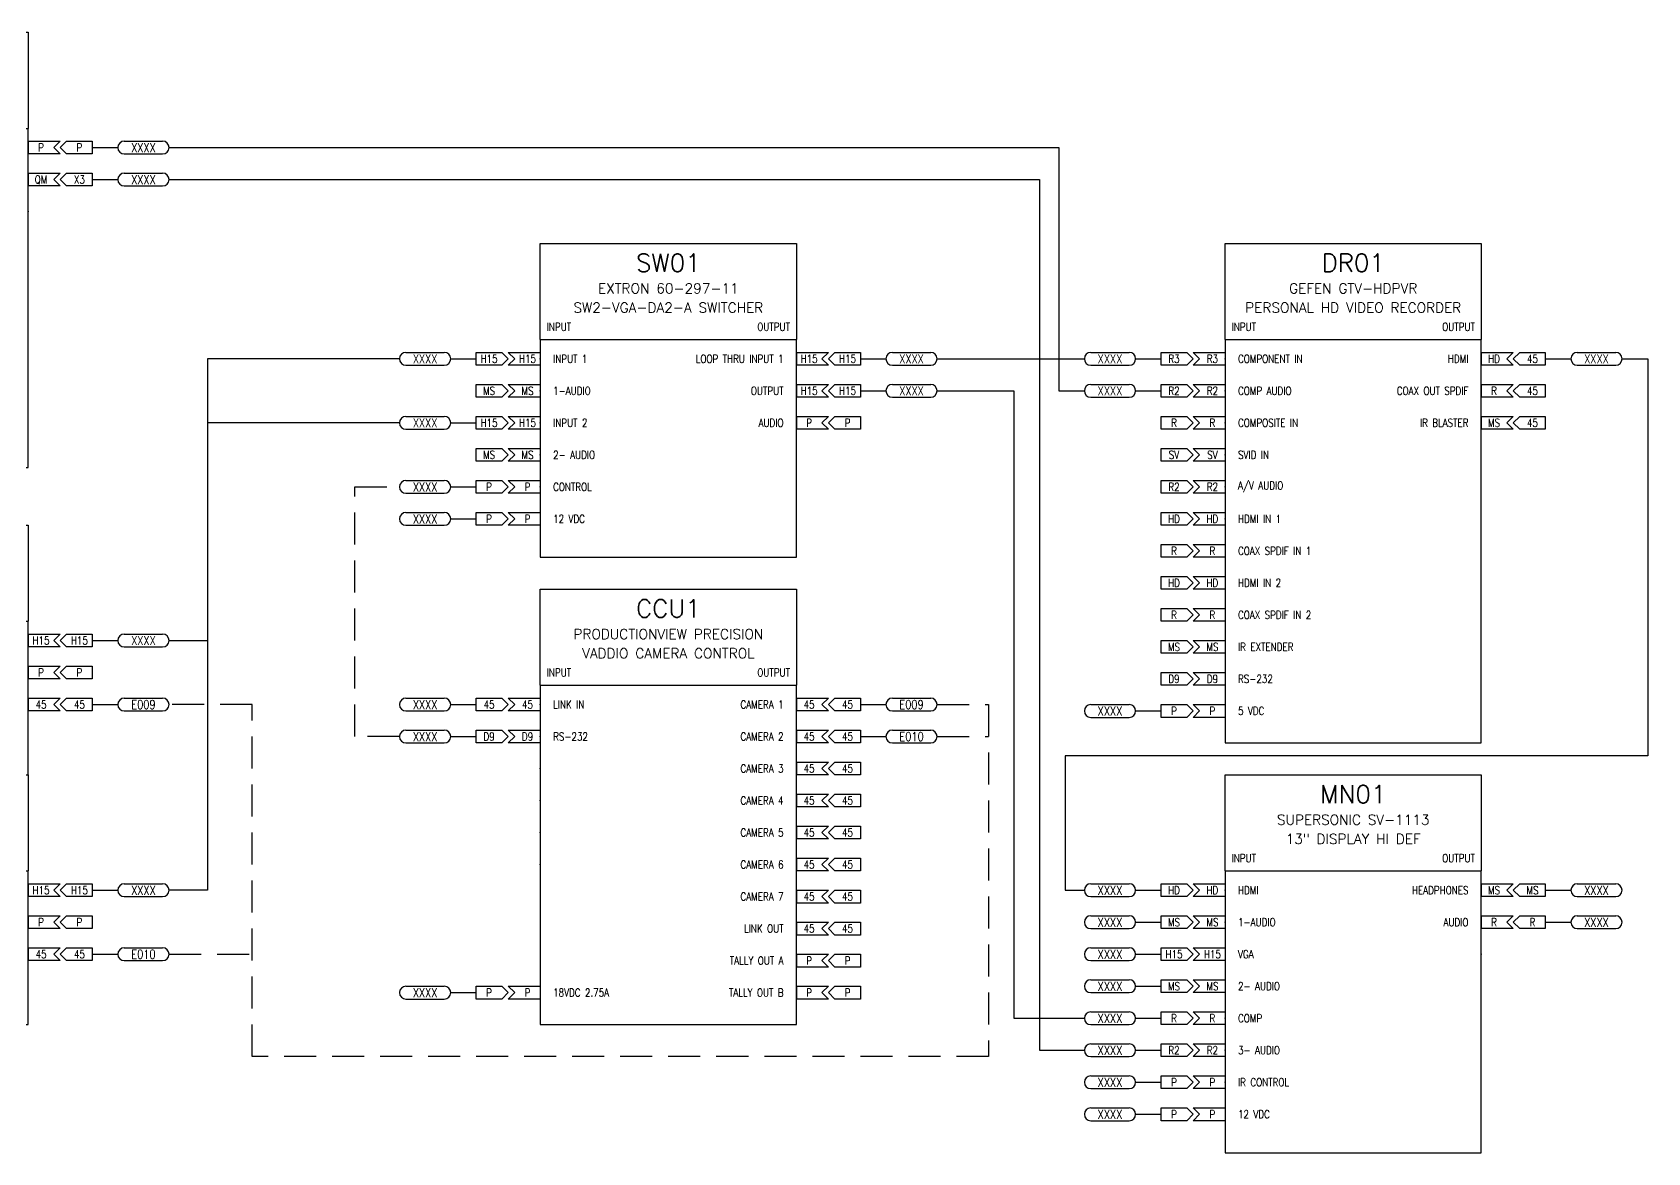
# Model space of a CAD drawing. Header units: inches. Extents: x -284 to 763, y -243 to 242.
# Drawn here: x 64.83 to 77.45, y 88.5 to 97.25 of the extents above; entities that cross this region are included whole.
import ezdxf
from ezdxf.enums import TextEntityAlignment as Align

# ---------------------------------------------------------------- set-up
doc = ezdxf.new("R2010")
doc.units = ezdxf.units.IN
doc.header["$MEASUREMENT"] = 0
doc.linetypes.add('CONTROL', pattern=[0.375, 0.25, -0.125])
for name, color, linetype in [('AUDIO', 1, 'Continuous'), ('Audio Termination', 2, 'Continuous'), ('AUDIO WIRENUMBER', 1, 'Continuous'), ('CONNECTORS', 2, 'Continuous'), ('CONTROL', 5, 'CONTROL'), ('Control Termination', 2, 'Continuous'), ('CONTROL WIRENUMBER', 5, 'Continuous'), ('DATA', 21, 'Continuous'), ('DEVICE CONNECTORS', 2, 'Continuous'), ('DEVICES', 7, 'Continuous'), ('POWER WIRENUMBER', 30, 'Continuous'), ('TEXT', 4, 'Continuous'), ('VIDEO', 3, 'Continuous'), ('Video Termination', 2, 'Continuous'), ('VIDEO WIRENUMBER', 3, 'Continuous')]:
    doc.layers.add(name, color=color, linetype=linetype)
doc.styles.add('ROMANS', font='romans.shx', dxfattribs={"width": 0.8})

# ---------------------------------------------------------------- blocks, each defined once
blk = doc.blocks.new('WIRE NUMBER OUT')
for p, q in [((0, 0), (0.2, 0)), ((0.25, 0.05), (0.55, 0.05)), ((0.25, -0.05), (0.55, -0.05))]:
    blk.add_line(p, q)
for centre, start, end in [((0.25, 0), 90, 270), ((0.55, 0), 270, 90)]:
    blk.add_arc(centre, 0.05, start, end)
at = {"layer": 'TEXT', "style": 'ROMANS', "width": 0.8}
for tag, p in [('DEVOUT', (0.65, 0.1)), ('DEVIN', (0.65, -0.1))]:
    blk.add_attdef(tag, text='', height=0.07, dxfattribs=at).set_placement(p, align=Align.MIDDLE_LEFT)
blk.add_attdef('WIRENUMBER', text='', height=0.07, dxfattribs=at).set_placement((0.4, 0), align=Align.MIDDLE_CENTER)
blk = doc.blocks.new('T-MALE CONNECTOR OUT RIGHT')
at = {"layer": 'CONNECTORS'}
for p, q in [((0.1, 0.05), (0.05, 0)), ((0.05, 0), (0.1, -0.05)), ((0.1, 0.05), (0.3, 0.05)), ((0.3, 0.05), (0.3, -0.05)), ((0.3, -0.05), (0.1, -0.05))]:
    blk.add_line(p, q, dxfattribs=at)
at = {"layer": 'TEXT', "style": 'ROMANS', "width": 0.8}
blk.add_attdef('T-CONNECTOR-MALE', text='', height=0.0625, dxfattribs=at).set_placement((0.2, 0), align=Align.MIDDLE_CENTER)
blk = doc.blocks.new('D-FEMALE CONNECTOR LEFT')
at = {"layer": 'CONNECTORS'}
for p, q in [((-0.25, 0.05), (-0.2, 0)), ((-0.25, 0.05), (0, 0.05)), ((-0.2, 0), (-0.25, -0.05)), ((0, 0.05), (0, -0.05)), ((0, -0.05), (-0.25, -0.05))]:
    blk.add_line(p, q, dxfattribs=at)
at = {"layer": 'TEXT', "style": 'ROMANS', "width": 0.8}
blk.add_attdef('D-CONNECTOR', text='', height=0.0625, dxfattribs=at).set_placement((-0.1, 0), align=Align.MIDDLE_CENTER)
blk = doc.blocks.new('D-FEMALE CONNECTOR RIGHT')
at = {"layer": 'CONNECTORS'}
for p, q in [((0, 0.05), (0.25, 0.05)), ((0, 0.05), (0, -0.05)), ((0.25, 0.05), (0.2, 0)), ((0.25, -0.05), (0, -0.05)), ((0.2, 0), (0.25, -0.05))]:
    blk.add_line(p, q, dxfattribs=at)
at = {"layer": 'TEXT', "style": 'ROMANS', "width": 0.8}
blk.add_attdef('D-CONNECTOR', text='', height=0.0625, dxfattribs=at).set_placement((0.1, 0), align=Align.MIDDLE_CENTER)
blk = doc.blocks.new('D-MALE CONNECTOR LEFT')
at = {"layer": 'CONNECTORS'}
for p, q in [((-0.2, 0.05), (-0.25, 0)), ((-0.2, 0.05), (0, 0.05)), ((0, 0.05), (0, -0.05)), ((-0.25, 0), (-0.2, -0.05)), ((0, -0.05), (-0.2, -0.05))]:
    blk.add_line(p, q, dxfattribs=at)
at = {"layer": 'TEXT', "style": 'ROMANS', "width": 0.8}
blk.add_attdef('D-CONNECTOR', text='', height=0.0625, dxfattribs=at).set_placement((-0.1, 0), align=Align.MIDDLE_CENTER)
blk = doc.blocks.new('VADDIO_QUICK CONNECT SR INTERFACE')
at = {"layer": 'CONNECTORS'}
for p in [(0, 1.05), (2, 1.05), (0, 0.8), (2, 0.8), (2, 0.55), (0, 0.3)]:
    blk.add_point(p, dxfattribs=at)
at = {"layer": 'DEVICES'}
for p, q in [((0, 1.2), (0, 1.95)), ((0, 1.95), (2, 1.95)), ((2, 1.95), (2, 1.2)), ((0, 1.2), (0, 0)), ((0, 1.2), (2, 1.2)), ((0, 1.2), (2, 1.2)), ((2, 0), (2, 1.2)), ((0, 0), (2, 0))]:
    blk.add_line(p, q, dxfattribs=at)
at = {"layer": 'DEVICE CONNECTORS'}
for name, p, values in [('D-FEMALE CONNECTOR LEFT', (0, 1.05), {'D-CONNECTOR': '45'}), ('D-FEMALE CONNECTOR RIGHT', (2, 1.05), {'D-CONNECTOR': 'H15'}), ('D-FEMALE CONNECTOR LEFT', (0, 0.8), {'D-CONNECTOR': '45'}), ('D-FEMALE CONNECTOR RIGHT', (2, 0.8), {'D-CONNECTOR': 'P'}), ('D-FEMALE CONNECTOR RIGHT', (2, 0.55), {'D-CONNECTOR': '45'}), ('D-MALE CONNECTOR LEFT', (0, 0.3), {'D-CONNECTOR': 'DC'})]:
    blk.add_blockref(name, p, dxfattribs=at).add_auto_attribs(values)
at = {"layer": 'TEXT', "char_height": 0.0625, "style": 'ROMANS'}
for s, width, insert, attachment_point in [('INPUT', 0.8, (0.05, 1.3), 4), ('OUTPUT', 1.35, (1.95, 1.3), 6), ('EZ CAMERA', 0.8, (0.1, 1.05), 4), ('HD VIDEO OUTPUT', 1.35, (1.9, 1.05), 6), ('RS-232 IN', 0.8, (0.1, 0.8), 4), ('IR OUTPUT', 1.35, (1.9, 0.8), 6), ('RS-232 OUTPUT', 1.35, (1.9, 0.55), 6), ('24VDC 2.0A', 0.8, (0.1, 0.3), 4)]:
    blk.add_mtext_dynamic_manual_height_columns(s, width=width, gutter_width=0.391, heights=[0], dxfattribs=dict(at, insert=insert, attachment_point=attachment_point))
at = {"layer": 'TEXT', "style": 'ROMANS'}
for tag, height, p in [('DEVICEID', 0.14, (1, 1.8)), ('MAKEMODEL', 0.0781, (1, 1.6)), ('DESCRIPTION', 0.0781, (1, 1.45))]:
    blk.add_attdef(tag, text='', height=height, dxfattribs=at).set_placement(p, align=Align.MIDDLE_CENTER)
blk = doc.blocks.new('WIRE NUMBER IN')
for p, q in [((-0.55, 0.05), (-0.25, 0.05)), ((-0.2, 0), (0, 0)), ((-0.55, -0.05), (-0.25, -0.05))]:
    blk.add_line(p, q)
for centre, start, end in [((-0.55, 0), 90, 270), ((-0.25, 0), 270, 90)]:
    blk.add_arc(centre, 0.05, start, end)
at = {"layer": 'TEXT', "style": 'ROMANS', "width": 0.8}
for tag, p in [('DEVIN', (-0.656, 0.097)), ('DEVOUT', (-0.65, -0.1))]:
    blk.add_attdef(tag, text='', height=0.07, dxfattribs=at).set_placement(p, align=Align.MIDDLE_RIGHT)
blk.add_attdef('WIRENUMBER', text='', height=0.07, dxfattribs=at).set_placement((-0.4, 0), align=Align.MIDDLE_CENTER)
blk = doc.blocks.new('T-MALE CONNECTOR IN LEFT')
at = {"layer": 'CONNECTORS'}
for p, q in [((-0.3, -0.05), (-0.3, 0.05)), ((-0.3, 0.05), (-0.1, 0.05)), ((-0.1, 0.05), (-0.05, 0)), ((-0.05, 0), (-0.1, -0.05)), ((-0.1, -0.05), (-0.3, -0.05))]:
    blk.add_line(p, q, dxfattribs=at)
at = {"layer": 'TEXT', "style": 'ROMANS', "width": 0.8}
blk.add_attdef('T-CONNECTOR-MALE', text='', height=0.0625, dxfattribs=at).set_placement((-0.2, 0), align=Align.MIDDLE_CENTER)
blk = doc.blocks.new('_VADDIO_PRODUCTIONVIEW_PRECISION')
at = {"layer": 'CONNECTORS'}
for p in [(0, 2.5), (2, 2.5), (0, 2.25), (0, 2), (0, 1.75), (0, 1.5), (0, 1.25)]:
    blk.add_point(p, dxfattribs=at)
at = {"layer": 'DEVICES'}
for p, q in [((0, 2.65), (0, 3.4)), ((0, 3.4), (2, 3.4)), ((2, 3.4), (2, 2.65)), ((0, 2.65), (0, 0)), ((0, 2.65), (2, 2.65)), ((0, 2.65), (2, 2.65)), ((2, 0), (2, 2.65)), ((0, 0), (2, 0))]:
    blk.add_line(p, q, dxfattribs=at)
at = {"layer": 'DEVICE CONNECTORS'}
for name, p, values in [('D-FEMALE CONNECTOR LEFT', (0, 2.5), {'D-CONNECTOR': '45'}), ('D-FEMALE CONNECTOR RIGHT', (2, 2.5), {'D-CONNECTOR': '45'}), ('D-FEMALE CONNECTOR LEFT', (0, 2.25), {'D-CONNECTOR': 'D9'}), ('D-FEMALE CONNECTOR RIGHT', (2, 2.25), {'D-CONNECTOR': '45'}), ('D-FEMALE CONNECTOR RIGHT', (2, 2), {'D-CONNECTOR': '45'}), ('D-FEMALE CONNECTOR RIGHT', (2, 1.75), {'D-CONNECTOR': '45'}), ('D-FEMALE CONNECTOR RIGHT', (2, 1.5), {'D-CONNECTOR': '45'}), ('D-FEMALE CONNECTOR RIGHT', (2, 1.25), {'D-CONNECTOR': '45'}), ('D-FEMALE CONNECTOR RIGHT', (2, 1), {'D-CONNECTOR': '45'}), ('D-FEMALE CONNECTOR RIGHT', (2, 0.75), {'D-CONNECTOR': '45'}), ('D-FEMALE CONNECTOR RIGHT', (2, 0.5), {'D-CONNECTOR': 'P'}), ('D-FEMALE CONNECTOR LEFT', (0, 0.25), {'D-CONNECTOR': 'P'}), ('D-FEMALE CONNECTOR RIGHT', (2, 0.25), {'D-CONNECTOR': 'P'})]:
    blk.add_blockref(name, p, dxfattribs=at).add_auto_attribs(values)
at = {"layer": 'TEXT', "char_height": 0.0625, "style": 'ROMANS'}
for s, width, insert, attachment_point in [('INPUT', 0.8, (0.05, 2.75), 4), ('OUTPUT', 1.35, (1.95, 2.75), 6), ('LINK IN', 0.8, (0.1, 2.5), 4), ('CAMERA 1', 1.35, (1.9, 2.5), 6), ('RS-232', 0.8, (0.1, 2.25), 4), ('CAMERA 2', 1.35, (1.9, 2.25), 6), ('CAMERA 3', 1.35, (1.9, 2), 6), ('CAMERA 4', 1.35, (1.9, 1.75), 6), ('CAMERA 5', 1.35, (1.9, 1.5), 6), ('CAMERA 6', 1.35, (1.9, 1.25), 6), ('CAMERA 7', 1.35, (1.9, 1), 6), ('LINK OUT', 1.35, (1.9, 0.75), 6), ('TALLY OUT A', 1.35, (1.9, 0.5), 6), ('18VDC 2.75A', 0.8, (0.1, 0.25), 4), ('TALLY OUT B', 1.35, (1.9, 0.25), 6)]:
    blk.add_mtext_dynamic_manual_height_columns(s, width=width, gutter_width=0.391, heights=[0], dxfattribs=dict(at, insert=insert, attachment_point=attachment_point))
at = {"layer": 'TEXT', "style": 'ROMANS'}
for tag, height, p in [('DEVICEID', 0.14, (1, 3.25)), ('MAKEMODEL', 0.0781, (1, 3.05)), ('DESCRIPTION', 0.0781, (1, 2.9))]:
    blk.add_attdef(tag, text='', height=height, dxfattribs=at).set_placement(p, align=Align.MIDDLE_CENTER)
blk = doc.blocks.new('_EXTRON_SW2-VGA-DA2-A')
at = {"layer": 'CONNECTORS'}
for p in [(0, 1.55), (2, 1.55), (0, 1.3), (2, 1.3), (0, 1.05), (2, 1.05), (0, 0.8), (0, 0.55)]:
    blk.add_point(p, dxfattribs=at)
at = {"layer": 'DEVICES'}
for p, q in [((0, 1.7), (0, 2.45)), ((2, 2.45), (2, 1.7)), ((0, 1.7), (0, 0)), ((0, 1.7), (2, 1.7)), ((0, 1.7), (2, 1.7)), ((2, 0), (2, 1.7)), ((0, 0), (2, 0))]:
    blk.add_line(p, q, dxfattribs=at)
at = {"layer": 'DEVICE CONNECTORS'}
for name, p, values in [('D-FEMALE CONNECTOR LEFT', (0, 1.55), {'D-CONNECTOR': 'H15'}), ('D-FEMALE CONNECTOR RIGHT', (2, 1.55), {'D-CONNECTOR': 'H15'}), ('D-FEMALE CONNECTOR LEFT', (0, 1.3), {'D-CONNECTOR': 'MS'}), ('D-FEMALE CONNECTOR RIGHT', (2, 1.3), {'D-CONNECTOR': 'H15'}), ('D-FEMALE CONNECTOR LEFT', (0, 1.05), {'D-CONNECTOR': 'H15'}), ('D-FEMALE CONNECTOR RIGHT', (2, 1.05), {'D-CONNECTOR': 'P'}), ('D-FEMALE CONNECTOR LEFT', (0, 0.8), {'D-CONNECTOR': 'MS'}), ('D-FEMALE CONNECTOR LEFT', (0, 0.55), {'D-CONNECTOR': 'P'}), ('D-FEMALE CONNECTOR LEFT', (0, 0.3), {'D-CONNECTOR': 'P'})]:
    blk.add_blockref(name, p, dxfattribs=at).add_auto_attribs(values)
at = {"layer": 'TEXT', "char_height": 0.0625, "style": 'ROMANS'}
for s, width, insert, attachment_point in [('INPUT', 0.8, (0.05, 1.8), 4), ('OUTPUT', 1.35, (1.95, 1.8), 6), ('INPUT 1', 0.8, (0.1, 1.55), 4), ('LOOP THRU INPUT 1', 1.35, (1.9, 1.55), 6), ('1-AUDIO', 0.8, (0.1, 1.3), 4), ('OUTPUT', 1.35, (1.9, 1.3), 6), ('INPUT 2', 0.8, (0.1, 1.05), 4), ('AUDIO', 1.35, (1.9, 1.05), 6), ('2- AUDIO', 0.8, (0.1, 0.8), 4), ('CONTROL', 0.8, (0.1, 0.55), 4), ('12 VDC', 0.8, (0.1, 0.3), 4)]:
    blk.add_mtext_dynamic_manual_height_columns(s, width=width, gutter_width=0.391, heights=[0], dxfattribs=dict(at, insert=insert, attachment_point=attachment_point))
at = {"layer": 'TEXT', "style": 'ROMANS'}
for tag, height, p in [('DEVICEID', 0.14, (1, 2.3)), ('MAKEMODEL', 0.0781, (1, 2.1)), ('DESCRIPTION', 0.0781, (1, 1.95))]:
    blk.add_attdef(tag, text='', height=height, dxfattribs=at).set_placement(p, align=Align.MIDDLE_CENTER)
blk = doc.blocks.new('SHURE_SCM268')
at = {"layer": 'CONNECTORS'}
for p in [(62.8, 98.2), (64.8, 98.2), (62.8, 97.95), (64.8, 97.95), (62.8, 97.7), (64.8, 97.7), (62.8, 97.45), (62.8, 97.2), (62.8, 96.95), (62.8, 96.7), (62.8, 96.45), (62.8, 96.2), (62.8, 95.95), (62.8, 95.95), (62.8, 95.7)]:
    blk.add_point(p, dxfattribs=at)
at = {"layer": 'DEVICES'}
for p, q in [((62.8, 98.35), (62.8, 99.1)), ((62.8, 99.1), (64.8, 99.1)), ((64.8, 99.1), (64.8, 98.35)), ((62.8, 98.35), (62.8, 95.7)), ((62.8, 98.35), (64.8, 98.35)), ((62.8, 98.35), (64.8, 98.35)), ((64.8, 95.7), (64.8, 98.35)), ((62.8, 95.7), (64.8, 95.7))]:
    blk.add_line(p, q, dxfattribs=at)
at = {"layer": 'DEVICE CONNECTORS'}
for name, p, values in [('D-FEMALE CONNECTOR LEFT', (62.8, 98.2), {'D-CONNECTOR': 'X3'}), ('D-FEMALE CONNECTOR RIGHT', (64.8, 98.2), {'D-CONNECTOR': 'P'}), ('D-FEMALE CONNECTOR LEFT', (62.8, 97.95), {'D-CONNECTOR': 'X3'}), ('D-FEMALE CONNECTOR RIGHT', (64.8, 97.95), {'D-CONNECTOR': 'QM'}), ('D-FEMALE CONNECTOR LEFT', (62.8, 97.7), {'D-CONNECTOR': 'X3'}), ('D-FEMALE CONNECTOR LEFT', (62.8, 97.45), {'D-CONNECTOR': 'X3'}), ('D-FEMALE CONNECTOR LEFT', (62.8, 97.2), {'D-CONNECTOR': 'R'}), ('D-FEMALE CONNECTOR LEFT', (62.8, 96.95), {'D-CONNECTOR': 'R'}), ('D-FEMALE CONNECTOR LEFT', (62.8, 96.7), {'D-CONNECTOR': 'R'}), ('D-FEMALE CONNECTOR LEFT', (62.8, 96.45), {'D-CONNECTOR': 'R'}), ('D-FEMALE CONNECTOR LEFT', (62.8, 96.2), {'D-CONNECTOR': 'R'}), ('D-MALE CONNECTOR LEFT', (62.8, 95.95), {'D-CONNECTOR': 'AC'})]:
    blk.add_blockref(name, p, dxfattribs=at).add_auto_attribs(values)
at = {"layer": 'TEXT', "char_height": 0.0625, "style": 'ROMANS'}
for s, width, insert, attachment_point in [('INPUT', 0.8, (62.85, 98.45), 4), ('OUTPUT', 1.35, (64.75, 98.45), 6), ('1,G+-', 0.8, (62.9, 98.2), 4), ('LINE OUT', 1.35, (64.7, 98.2), 6), ('2,G+-', 0.8, (62.9, 97.95), 4), ('AUX OUT', 1.35, (64.7, 97.95), 6), ('3,G+-', 0.8, (62.9, 97.7), 4), ('4,G+-', 0.8, (62.9, 97.45), 4), ('1 LINE', 0.8, (62.9, 97.2), 4), ('2 LINE', 0.8, (62.9, 96.95), 4), ('3 LINE', 0.8, (62.9, 96.7), 4), ('4 LINE', 0.8, (62.9, 96.45), 4), ('AUX IN', 0.8, (62.9, 96.2), 4), ('120VAC', 0.8, (62.9, 95.95), 4)]:
    blk.add_mtext_dynamic_manual_height_columns(s, width=width, gutter_width=0.391, heights=[0], dxfattribs=dict(at, insert=insert, attachment_point=attachment_point))
at = {"layer": 'TEXT', "style": 'ROMANS'}
for tag, height, p in [('DEVICEID', 0.14, (63.8, 98.95)), ('MAKEMODEL', 0.0781, (63.8, 98.75)), ('DESCRIPTION', 0.0781, (63.8, 98.6))]:
    blk.add_attdef(tag, text='', height=height, dxfattribs=at).set_placement(p, align=Align.MIDDLE_CENTER)
blk = doc.blocks.new('SUPERSONIC SV-1113')
at = {"layer": 'CONNECTORS'}
for p in [(0, 2.05), (2, 2.05), (0, 1.8), (2, 1.8), (2, 1.55), (0, 1.05), (0, 0.8), (0, 0.55)]:
    blk.add_point(p, dxfattribs=at)
at = {"layer": 'DEVICES'}
for p, q in [((0, 2.95), (2, 2.95)), ((0, 2.2), (0, 2.95)), ((2, 2.95), (2, 2.2)), ((0, 2.2), (0, 0)), ((0, 2.2), (2, 2.2)), ((0, 2.2), (2, 2.2)), ((2, 0), (2, 2.2)), ((0, 0), (2, 0))]:
    blk.add_line(p, q, dxfattribs=at)
at = {"layer": 'AUDIO WIRENUMBER'}
blk.add_blockref('WIRE NUMBER OUT', (2.5, 2.05), dxfattribs=at).add_auto_attribs({'WIRENUMBER': 'XXXX'})
at = {"layer": 'DEVICE CONNECTORS'}
for name, p, values in [('D-FEMALE CONNECTOR LEFT', (0, 2.05), {'D-CONNECTOR': 'HD'}), ('D-FEMALE CONNECTOR RIGHT', (2, 2.05), {'D-CONNECTOR': 'MS'}), ('D-FEMALE CONNECTOR LEFT', (0, 1.8), {'D-CONNECTOR': 'MS'}), ('D-FEMALE CONNECTOR RIGHT', (2, 1.8), {'D-CONNECTOR': 'R'}), ('D-FEMALE CONNECTOR LEFT', (0, 1.55), {'D-CONNECTOR': 'H15'}), ('D-FEMALE CONNECTOR LEFT', (0, 1.3), {'D-CONNECTOR': 'MS'}), ('D-FEMALE CONNECTOR LEFT', (0, 1.05), {'D-CONNECTOR': 'R'}), ('D-FEMALE CONNECTOR LEFT', (0, 0.8), {'D-CONNECTOR': 'R2'}), ('D-FEMALE CONNECTOR LEFT', (0, 0.55), {'D-CONNECTOR': 'P'}), ('D-FEMALE CONNECTOR LEFT', (0, 0.3), {'D-CONNECTOR': 'P'})]:
    blk.add_blockref(name, p, dxfattribs=at).add_auto_attribs(values)
at = {"layer": 'TEXT', "char_height": 0.0625, "style": 'ROMANS'}
for s, width, insert, attachment_point in [('INPUT', 0.8, (0.05, 2.3), 4), ('OUTPUT', 1.35, (1.95, 2.3), 6), ('HDMI', 0.8, (0.1, 2.05), 4), ('HEADPHONES', 1.35, (1.9, 2.05), 6), ('1-AUDIO', 0.8, (0.1, 1.8), 4), ('AUDIO', 1.35, (1.9, 1.8), 6), ('VGA', 0.8, (0.1, 1.55), 4), ('2- AUDIO', 0.8, (0.1, 1.3), 4), ('COMP', 0.8, (0.1, 1.05), 4), ('3- AUDIO', 0.8, (0.1, 0.8), 4), ('IR CONTROL', 0.8, (0.1, 0.55), 4), ('12 VDC', 0.8, (0.1, 0.3), 4)]:
    blk.add_mtext_dynamic_manual_height_columns(s, width=width, gutter_width=0.391, heights=[0], dxfattribs=dict(at, insert=insert, attachment_point=attachment_point))
at = {"layer": 'TEXT', "style": 'ROMANS'}
for tag, height, p in [('DEVICEID', 0.14, (1, 2.8)), ('MAKEMODEL', 0.0781, (1, 2.6)), ('DESCRIPTION', 0.0781, (1, 2.45))]:
    blk.add_attdef(tag, text='', height=height, dxfattribs=at).set_placement(p, align=Align.MIDDLE_CENTER)
blk = doc.blocks.new('_GEFEN_GTV-HDPVR')
at = {"layer": 'CONNECTORS'}
for p in [(74.15, 98.8), (76.15, 98.8), (74.15, 98.55), (74.15, 98.3), (74.15, 98.05), (74.15, 97.8), (74.15, 97.55)]:
    blk.add_point(p, dxfattribs=at)
at = {"layer": 'DEVICES'}
for p, q in [((74.15, 98.95), (74.15, 99.7)), ((74.15, 99.7), (76.15, 99.7)), ((76.15, 99.7), (76.15, 98.95)), ((74.15, 98.95), (74.15, 95.8)), ((74.15, 98.95), (76.15, 98.95)), ((74.15, 98.95), (76.15, 98.95)), ((76.15, 95.8), (76.15, 98.95)), ((74.15, 95.8), (76.15, 95.8))]:
    blk.add_line(p, q, dxfattribs=at)
at = {"layer": 'DEVICE CONNECTORS'}
for name, p, values in [('D-FEMALE CONNECTOR LEFT', (74.15, 98.8), {'D-CONNECTOR': 'R3'}), ('D-FEMALE CONNECTOR RIGHT', (76.15, 98.8), {'D-CONNECTOR': 'HD'}), ('D-FEMALE CONNECTOR LEFT', (74.15, 98.55), {'D-CONNECTOR': 'R2'}), ('D-FEMALE CONNECTOR RIGHT', (76.15, 98.55), {'D-CONNECTOR': 'R'}), ('D-FEMALE CONNECTOR LEFT', (74.15, 98.3), {'D-CONNECTOR': 'R'}), ('D-FEMALE CONNECTOR RIGHT', (76.15, 98.3), {'D-CONNECTOR': 'MS'}), ('D-FEMALE CONNECTOR LEFT', (74.15, 98.05), {'D-CONNECTOR': 'SV'}), ('D-FEMALE CONNECTOR LEFT', (74.15, 97.8), {'D-CONNECTOR': 'R2'}), ('D-FEMALE CONNECTOR LEFT', (74.15, 97.55), {'D-CONNECTOR': 'HD'}), ('D-FEMALE CONNECTOR LEFT', (74.15, 97.3), {'D-CONNECTOR': 'R'}), ('D-FEMALE CONNECTOR LEFT', (74.15, 97.05), {'D-CONNECTOR': 'HD'}), ('D-FEMALE CONNECTOR LEFT', (74.15, 96.8), {'D-CONNECTOR': 'R'}), ('D-FEMALE CONNECTOR LEFT', (74.15, 96.55), {'D-CONNECTOR': 'MS'}), ('D-FEMALE CONNECTOR LEFT', (74.15, 96.3), {'D-CONNECTOR': 'D9'}), ('D-FEMALE CONNECTOR LEFT', (74.15, 96.05), {'D-CONNECTOR': 'P'})]:
    blk.add_blockref(name, p, dxfattribs=at).add_auto_attribs(values)
at = {"layer": 'TEXT', "char_height": 0.0625, "style": 'ROMANS'}
for s, width, insert, attachment_point in [('INPUT', 0.8, (74.2, 99.05), 4), ('OUTPUT', 1.35, (76.1, 99.05), 6), ('COMPONENT IN', 0.8, (74.25, 98.8), 4), ('HDMI', 1.35, (76.05, 98.8), 6), ('COMP AUDIO', 0.8, (74.25, 98.55), 4), ('COAX OUT SPDIF', 1.35, (76.05, 98.55), 6), ('COMPOSITE IN', 0.8, (74.25, 98.3), 4), ('IR BLASTER', 1.35, (76.05, 98.3), 6), ('SVID IN', 0.8, (74.25, 98.05), 4), ('A/V AUDIO', 0.8, (74.25, 97.8), 4), ('HDMI IN 1', 0.8, (74.25, 97.55), 4), ('COAX SPDIF IN 1', 0.8, (74.25, 97.3), 4), ('HDMI IN 2', 0.8, (74.25, 97.05), 4), ('COAX SPDIF IN 2', 0.8, (74.25, 96.8), 4), ('IR EXTENDER', 0.8, (74.25, 96.55), 4), ('RS-232', 0.8, (74.25, 96.3), 4), ('5 VDC', 0.8, (74.25, 96.05), 4)]:
    blk.add_mtext_dynamic_manual_height_columns(s, width=width, gutter_width=0.391, heights=[0], dxfattribs=dict(at, insert=insert, attachment_point=attachment_point))
at = {"layer": 'TEXT', "style": 'ROMANS'}
for tag, height, p in [('DEVICEID', 0.14, (75.15, 99.55)), ('MAKEMODEL', 0.0781, (75.15, 99.35)), ('DESCRIPTION', 0.0781, (75.15, 99.2))]:
    blk.add_attdef(tag, text='', height=height, dxfattribs=at).set_placement(p, align=Align.MIDDLE_CENTER)

msp = doc.modelspace()

# ---------------------------------------------------------------- linework, layer by layer
at = {"layer": 'AUDIO'}
for p, q in [((65.9, 96.35), (72.85, 96.35)), ((72.85, 96.35), (72.85, 94.45)), ((65.9, 96.1), (72.7, 96.1)), ((72.7, 96.1), (72.7, 89.3)), ((72.85, 94.45), (73.05, 94.45)), ((72.7, 89.3), (73.05, 89.3))]:
    msp.add_line(p, q, dxfattribs=at)
at = {"layer": 'CONTROL'}
for p, q in [((67.35, 91.75), (67.35, 93.7)), ((67.35, 93.7), (67.7, 93.7)), ((66.55, 92), (65.9, 92)), ((66.55, 89.25), (66.55, 92)), ((71.9, 92), (72.3, 92)), ((72.3, 92), (72.3, 89.25)), ((67.7, 91.75), (67.35, 91.75)), ((71.9, 91.75), (72.3, 91.75)), ((65.9, 90.05), (66.55, 90.05)), ((72.3, 89.25), (66.55, 89.25))]:
    msp.add_line(p, q, dxfattribs=at)
at = {"layer": 'DEVICES'}
msp.add_line((68.8, 95.6), (70.8, 95.6), dxfattribs=at)
at = {"layer": 'VIDEO'}
for p, q in [((67.7, 94.7), (66.2, 94.7)), ((66.2, 94.7), (66.2, 90.55)), ((71.9, 94.7), (73.05, 94.7)), ((77.25, 94.7), (77.45, 94.7)), ((77.45, 94.7), (77.45, 91.6)), ((71.9, 94.45), (72.5, 94.45)), ((72.5, 94.45), (72.5, 89.55)), ((67.7, 94.2), (66.2, 94.2)), ((65.9, 92.5), (66.2, 92.5)), ((77.45, 91.6), (72.9, 91.6)), ((72.9, 91.6), (72.9, 90.55)), ((66.2, 90.55), (65.9, 90.55)), ((72.9, 90.55), (73.05, 90.55)), ((72.5, 89.55), (73.05, 89.55))]:
    msp.add_line(p, q, dxfattribs=at)

# ---------------------------------------------------------------- block references
at = {"layer": 'AUDIO'}
msp.add_blockref('SUPERSONIC SV-1113', (74.15, 88.5), dxfattribs=at).add_auto_attribs({'DEVICEID': 'MN01', 'MAKEMODEL': 'SUPERSONIC SV-1113', 'DESCRIPTION': '13" DISPLAY HI DEF'})
at = {"layer": 'Audio Termination'}
for name, p, values in [('T-MALE CONNECTOR OUT RIGHT', (65, 96.35), {'T-CONNECTOR-MALE': 'P'}), ('T-MALE CONNECTOR OUT RIGHT', (65, 96.1), {'T-CONNECTOR-MALE': 'X3'}), ('T-MALE CONNECTOR IN LEFT', (68.6, 94.45), {'T-CONNECTOR-MALE': 'MS'}), ('T-MALE CONNECTOR OUT RIGHT', (71, 94.2), {'T-CONNECTOR-MALE': 'P'}), ('T-MALE CONNECTOR IN LEFT', (68.6, 93.95), {'T-CONNECTOR-MALE': 'MS'}), ('T-MALE CONNECTOR IN LEFT', (68.6, 93.7), {'T-CONNECTOR-MALE': 'P'}), ('T-MALE CONNECTOR IN LEFT', (68.6, 93.45), {'T-CONNECTOR-MALE': 'P'}), ('VADDIO_QUICK CONNECT SR INTERFACE', (62.8, 91.45), {'DEVICEID': 'CQ01', 'MAKEMODEL': 'VADDIO QUICK-CONNECT', 'DESCRIPTION': 'SR INTERFACE'}), ('VADDIO_QUICK CONNECT SR INTERFACE', (62.8, 89.5), {'DEVICEID': 'CQ02', 'MAKEMODEL': 'VADDIO QUICK-CONNECT', 'DESCRIPTION': 'SR INTERFACE'}), ('T-MALE CONNECTOR IN LEFT', (73.95, 90.3), {'T-CONNECTOR-MALE': 'MS'}), ('T-MALE CONNECTOR OUT RIGHT', (76.35, 90.3), {'T-CONNECTOR-MALE': 'R'}), ('T-MALE CONNECTOR IN LEFT', (73.95, 89.8), {'T-CONNECTOR-MALE': 'MS'}), ('T-MALE CONNECTOR IN LEFT', (73.95, 89.3), {'T-CONNECTOR-MALE': 'R2'}), ('T-MALE CONNECTOR IN LEFT', (73.95, 89.05), {'T-CONNECTOR-MALE': 'P'}), ('T-MALE CONNECTOR IN LEFT', (73.95, 88.8), {'T-CONNECTOR-MALE': 'P'})]:
    msp.add_blockref(name, p, dxfattribs=at).add_auto_attribs(values)
at = {"layer": 'AUDIO WIRENUMBER'}
for name, p in [('WIRE NUMBER OUT', (65.3, 96.35)), ('WIRE NUMBER OUT', (65.3, 96.1)), ('WIRE NUMBER IN', (73.65, 94.45)), ('WIRE NUMBER IN', (68.3, 93.45)), ('WIRE NUMBER IN', (73.65, 90.3)), ('WIRE NUMBER OUT', (76.65, 90.3)), ('WIRE NUMBER IN', (73.65, 89.8)), ('WIRE NUMBER IN', (73.65, 89.3)), ('WIRE NUMBER IN', (73.65, 88.8))]:
    msp.add_blockref(name, p, dxfattribs=at).add_auto_attribs({'WIRENUMBER': 'XXXX'})
at = {"layer": 'CONTROL'}
msp.add_blockref('SHURE_SCM268', (0, -1.85), dxfattribs=at).add_auto_attribs({'DESCRIPTION': '4 CHANNEL MICROPHONE MIXER', 'MAKEMODEL': 'SHURE SCM268', 'DEVICEID': 'MX01'})
at = {"layer": 'Control Termination'}
for name, p, values in [('T-MALE CONNECTOR IN LEFT', (73.95, 94.7), {'T-CONNECTOR-MALE': 'R3'}), ('T-MALE CONNECTOR OUT RIGHT', (76.35, 94.7), {'T-CONNECTOR-MALE': '45'}), ('T-MALE CONNECTOR IN LEFT', (73.95, 94.45), {'T-CONNECTOR-MALE': 'R2'}), ('T-MALE CONNECTOR OUT RIGHT', (76.35, 94.45), {'T-CONNECTOR-MALE': '45'}), ('T-MALE CONNECTOR IN LEFT', (73.95, 94.2), {'T-CONNECTOR-MALE': 'R'}), ('T-MALE CONNECTOR OUT RIGHT', (76.35, 94.2), {'T-CONNECTOR-MALE': '45'}), ('T-MALE CONNECTOR IN LEFT', (73.95, 93.95), {'T-CONNECTOR-MALE': 'SV'}), ('T-MALE CONNECTOR IN LEFT', (73.95, 93.7), {'T-CONNECTOR-MALE': 'R2'}), ('T-MALE CONNECTOR IN LEFT', (73.95, 93.45), {'T-CONNECTOR-MALE': 'HD'}), ('T-MALE CONNECTOR IN LEFT', (73.95, 93.2), {'T-CONNECTOR-MALE': 'R'}), ('T-MALE CONNECTOR IN LEFT', (73.95, 92.95), {'T-CONNECTOR-MALE': 'HD'}), ('T-MALE CONNECTOR IN LEFT', (73.95, 92.7), {'T-CONNECTOR-MALE': 'R'}), ('T-MALE CONNECTOR IN LEFT', (73.95, 92.45), {'T-CONNECTOR-MALE': 'MS'}), ('T-MALE CONNECTOR OUT RIGHT', (65, 92.25), {'T-CONNECTOR-MALE': 'P'}), ('T-MALE CONNECTOR IN LEFT', (73.95, 92.2), {'T-CONNECTOR-MALE': 'D9'}), ('T-MALE CONNECTOR OUT RIGHT', (65, 92), {'T-CONNECTOR-MALE': '45'}), ('T-MALE CONNECTOR IN LEFT', (68.6, 92), {'T-CONNECTOR-MALE': '45'}), ('T-MALE CONNECTOR OUT RIGHT', (71, 92), {'T-CONNECTOR-MALE': '45'}), ('T-MALE CONNECTOR IN LEFT', (73.95, 91.95), {'T-CONNECTOR-MALE': 'P'}), ('T-MALE CONNECTOR IN LEFT', (68.6, 91.75), {'T-CONNECTOR-MALE': 'D9'}), ('T-MALE CONNECTOR OUT RIGHT', (71, 91.75), {'T-CONNECTOR-MALE': '45'}), ('T-MALE CONNECTOR OUT RIGHT', (71, 91.5), {'T-CONNECTOR-MALE': '45'}), ('T-MALE CONNECTOR OUT RIGHT', (71, 91.25), {'T-CONNECTOR-MALE': '45'}), ('T-MALE CONNECTOR OUT RIGHT', (71, 91), {'T-CONNECTOR-MALE': '45'}), ('T-MALE CONNECTOR OUT RIGHT', (71, 90.75), {'T-CONNECTOR-MALE': '45'}), ('T-MALE CONNECTOR OUT RIGHT', (71, 90.5), {'T-CONNECTOR-MALE': '45'}), ('T-MALE CONNECTOR OUT RIGHT', (65, 90.3), {'T-CONNECTOR-MALE': 'P'}), ('T-MALE CONNECTOR OUT RIGHT', (71, 90.25), {'T-CONNECTOR-MALE': '45'}), ('T-MALE CONNECTOR OUT RIGHT', (65, 90.05), {'T-CONNECTOR-MALE': '45'}), ('T-MALE CONNECTOR OUT RIGHT', (71, 90), {'T-CONNECTOR-MALE': 'P'}), ('T-MALE CONNECTOR IN LEFT', (68.6, 89.75), {'T-CONNECTOR-MALE': 'P'}), ('T-MALE CONNECTOR OUT RIGHT', (71, 89.75), {'T-CONNECTOR-MALE': 'P'})]:
    msp.add_blockref(name, p, dxfattribs=at).add_auto_attribs(values)
at = {"layer": 'CONTROL WIRENUMBER'}
for name, p, values in [('WIRE NUMBER IN', (68.3, 93.7), {'WIRENUMBER': 'XXXX'}), ('WIRE NUMBER OUT', (65.3, 92), {'WIRENUMBER': 'E009'}), ('WIRE NUMBER IN', (68.3, 92), {'WIRENUMBER': 'XXXX'}), ('WIRE NUMBER OUT', (71.3, 92), {'WIRENUMBER': 'E009'}), ('WIRE NUMBER IN', (68.3, 91.75), {'WIRENUMBER': 'XXXX'}), ('WIRE NUMBER OUT', (71.3, 91.75), {'WIRENUMBER': 'E010'}), ('WIRE NUMBER OUT', (65.3, 90.05), {'WIRENUMBER': 'E010'}), ('WIRE NUMBER IN', (73.65, 89.05), {'WIRENUMBER': 'XXXX'})]:
    msp.add_blockref(name, p, dxfattribs=at).add_auto_attribs(values)
at = {"layer": 'DATA'}
for name, p, values in [('_EXTRON_SW2-VGA-DA2-A', (68.8, 93.15), {'DESCRIPTION': 'SW2-VGA-DA2-A SWITCHER', 'MAKEMODEL': 'EXTRON 60-297-11', 'DEVICEID': 'SW01'}), ('_GEFEN_GTV-HDPVR', (0, -4.1), {'DESCRIPTION': 'PERSONAL HD VIDEO RECORDER', 'MAKEMODEL': 'GEFEN GTV-HDPVR', 'DEVICEID': 'DR01'}), ('_VADDIO_PRODUCTIONVIEW_PRECISION', (68.8, 89.5), {'DEVICEID': 'CCU1', 'MAKEMODEL': 'PRODUCTIONVIEW PRECISION', 'DESCRIPTION': 'VADDIO CAMERA CONTROL'})]:
    msp.add_blockref(name, p, dxfattribs=at).add_auto_attribs(values)
at = {"layer": 'POWER WIRENUMBER'}
for p in [(73.65, 91.95), (68.3, 89.75)]:
    msp.add_blockref('WIRE NUMBER IN', p, dxfattribs=at).add_auto_attribs({'WIRENUMBER': 'XXXX'})
at = {"layer": 'Video Termination'}
for name, p, values in [('T-MALE CONNECTOR IN LEFT', (68.6, 94.7), {'T-CONNECTOR-MALE': 'H15'}), ('T-MALE CONNECTOR OUT RIGHT', (71, 94.7), {'T-CONNECTOR-MALE': 'H15'}), ('T-MALE CONNECTOR OUT RIGHT', (71, 94.45), {'T-CONNECTOR-MALE': 'H15'}), ('T-MALE CONNECTOR IN LEFT', (68.6, 94.2), {'T-CONNECTOR-MALE': 'H15'}), ('T-MALE CONNECTOR OUT RIGHT', (65, 92.5), {'T-CONNECTOR-MALE': 'H15'}), ('T-MALE CONNECTOR OUT RIGHT', (65, 90.55), {'T-CONNECTOR-MALE': 'H15'}), ('T-MALE CONNECTOR IN LEFT', (73.95, 90.55), {'T-CONNECTOR-MALE': 'HD'}), ('T-MALE CONNECTOR OUT RIGHT', (76.35, 90.55), {'T-CONNECTOR-MALE': 'MS'}), ('T-MALE CONNECTOR IN LEFT', (73.95, 90.05), {'T-CONNECTOR-MALE': 'H15'}), ('T-MALE CONNECTOR IN LEFT', (73.95, 89.55), {'T-CONNECTOR-MALE': 'R'})]:
    msp.add_blockref(name, p, dxfattribs=at).add_auto_attribs(values)
at = {"layer": 'VIDEO WIRENUMBER'}
for name, p in [('WIRE NUMBER IN', (68.3, 94.7)), ('WIRE NUMBER OUT', (71.3, 94.7)), ('WIRE NUMBER IN', (73.65, 94.7)), ('WIRE NUMBER OUT', (76.65, 94.7)), ('WIRE NUMBER OUT', (71.3, 94.45)), ('WIRE NUMBER IN', (68.3, 94.2)), ('WIRE NUMBER OUT', (65.3, 92.5)), ('WIRE NUMBER OUT', (65.3, 90.55)), ('WIRE NUMBER IN', (73.65, 90.55)), ('WIRE NUMBER IN', (73.65, 90.05)), ('WIRE NUMBER IN', (73.65, 89.55))]:
    msp.add_blockref(name, p, dxfattribs=at).add_auto_attribs({'WIRENUMBER': 'XXXX'})

doc.saveas('drawing.dxf')
